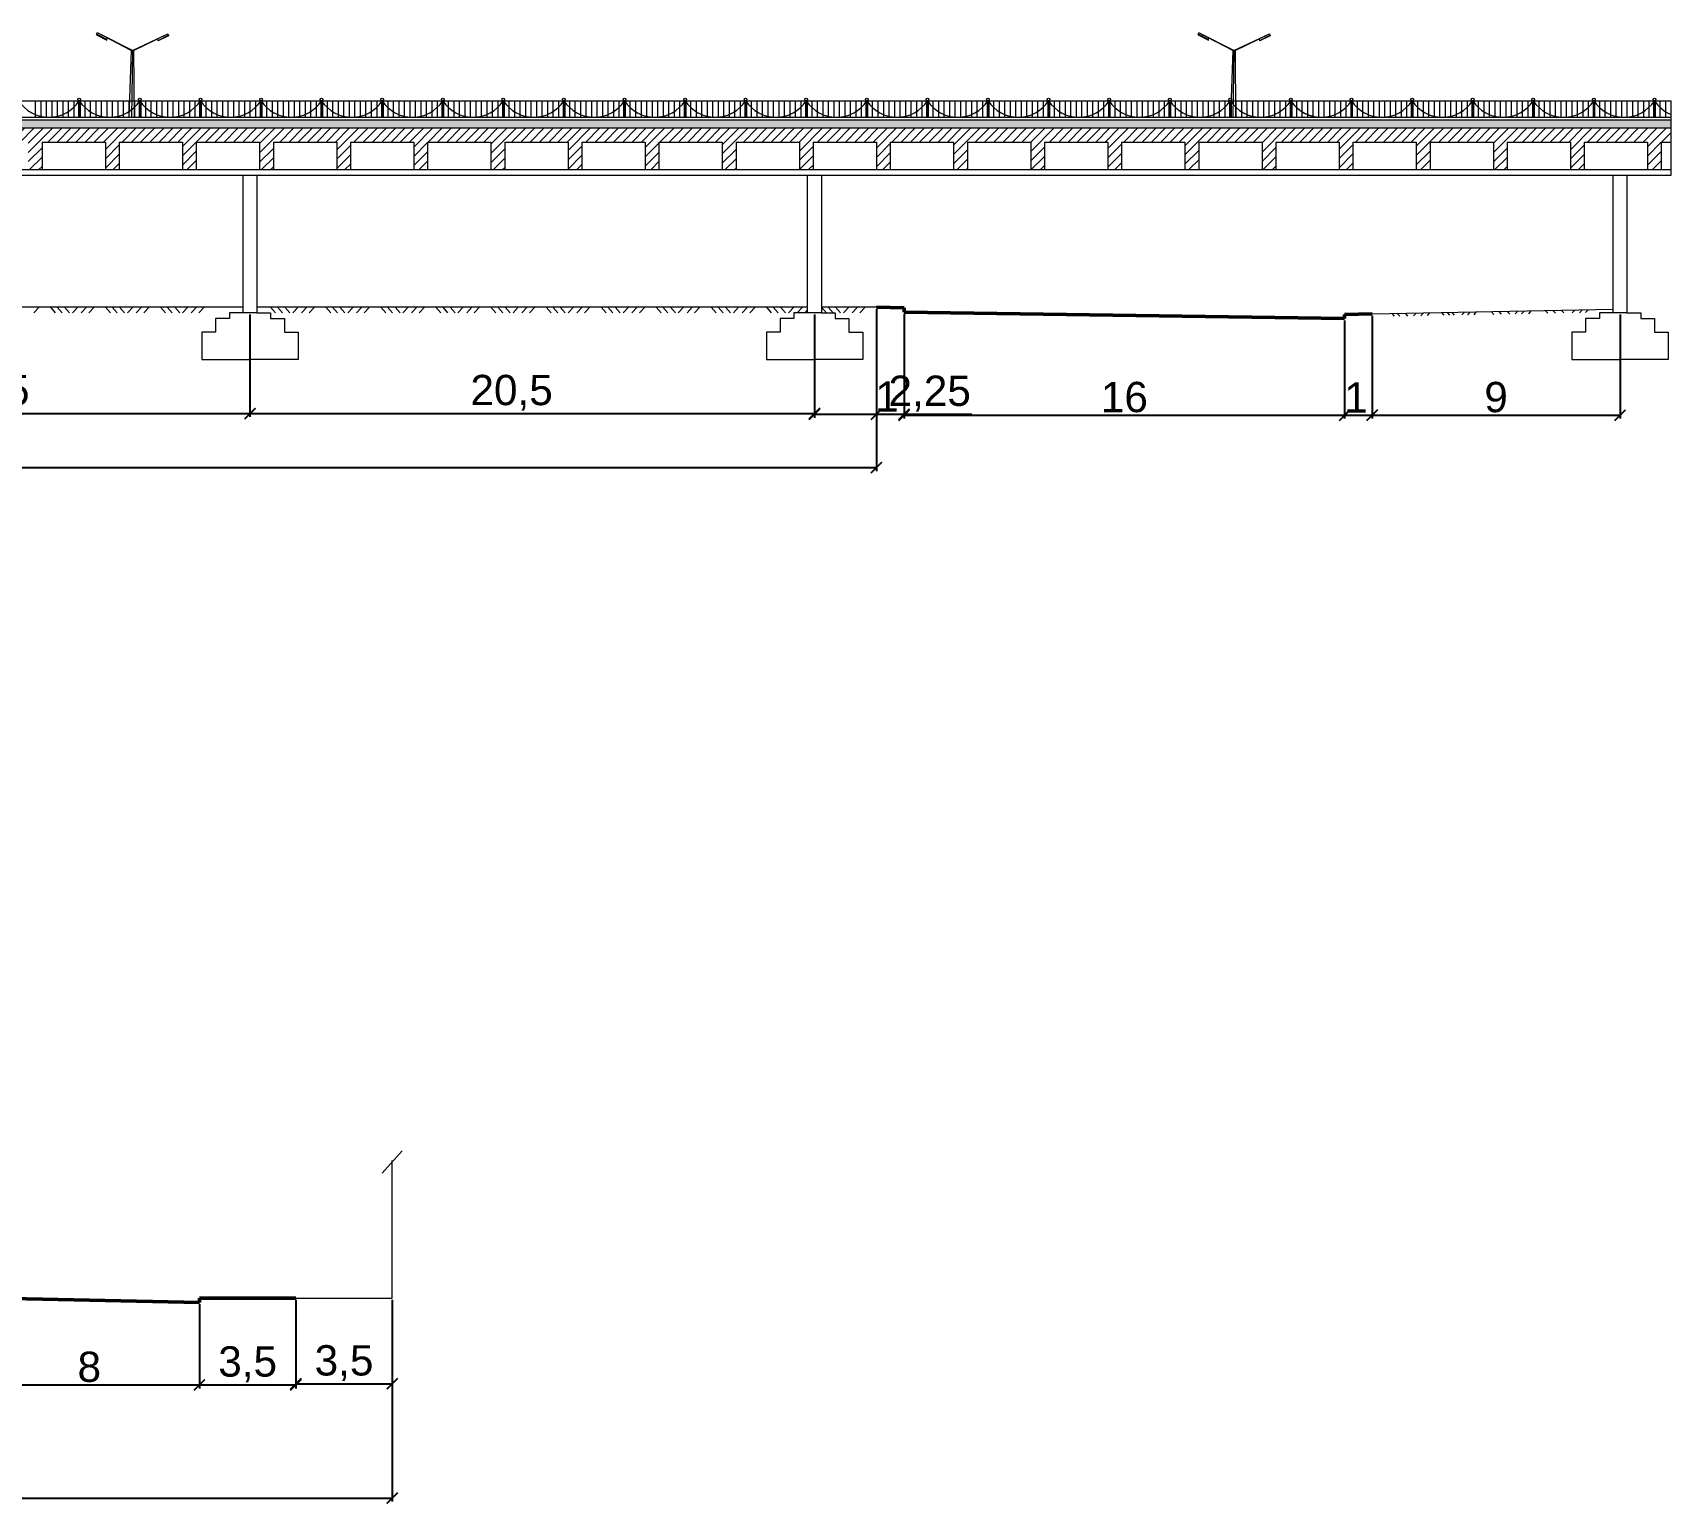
# Model space of a CAD drawing. Header units: millimetres. Extents: x -2123 to 34701, y -1286 to 835.
# Drawn here: x 64.1 to 123.6, y -417.6 to -364.2 of the extents above; entities that cross this region are included whole.
import ezdxf

# ---------------------------------------------------------------- set-up
doc = ezdxf.new("R2010")
doc.units = ezdxf.units.MM
doc.layers.get('0').update_dxf_attribs({"lineweight": 15})
for name, color, linetype, lineweight in [('RAZMERU', 7, 'Continuous', 15), ('поперечник', 250, 'Continuous', 15), ('Текст', 7, 'Continuous', 15)]:
    doc.layers.add(name, color=color, linetype=linetype, lineweight=lineweight)
doc.styles.get("Standard").update_dxf_attribs({"font": 'arial.ttf'})
doc.dimstyles.new('Переход', dxfattribs={"dimscale": 0.1, "dimtxt": 11, "dimasz": 4, "dimexe": 1.25, "dimexo": 0.625, "dimgap": 0.9, "dimtad": 1, "dimtxsty": 'Standard', "dimblk": 'ARCHTICK', "dimcen": 2.5, "dimadec": 0, "dimazin": 0, "dimtfac": 1, "dimtmove": 0, "dimatfit": 3, "dimldrblk": 'ARCHTICK', "dimfxl": 1, "dimarcsym": 0})

# ---------------------------------------------------------------- blocks, each defined once
blk = doc.blocks.new('25')
blk.add_lwpolyline([(0, 0), (0, 600)])
blk = doc.blocks.new('_ArchTick')
at = {"color": 0, "linetype": 'ByBlock', "const_width": 0.15}
blk.add_lwpolyline([(-0.5, -0.5), (0.5, 0.5)], dxfattribs=at)
blk = doc.blocks.new('*D427')
at = {"layer": 'Defpoints', "color": 0, "transparency": 16777216}
for p in [(94.705, -374.119), (92.455, -374.319), (94.705, -378.001)]:
    blk.add_point(p, dxfattribs=at)
at = {"layer": 'RAZMERU', "color": 0, "lineweight": -2, "transparency": 16777216}
for p, q in [((94.705, -374.182), (94.705, -378.126)), ((92.455, -374.382), (92.455, -378.126)), ((92.455, -378.001), (94.705, -378.001)), ((94.705, -378.001), (98.169, -378.001))]:
    blk.add_line(p, q, dxfattribs=at)
at = {"layer": 'RAZMERU', "color": 0, "lineweight": -2, "transparency": 16777216, "xscale": 0.4, "yscale": 0.4, "zscale": 0.4, "rotation": 180}
blk.add_blockref('_ArchTick', (92.455, -378.001), dxfattribs=at)
at = {"layer": 'RAZMERU', "color": 0, "lineweight": -2, "transparency": 16777216, "xscale": 0.4, "yscale": 0.4, "zscale": 0.4}
blk.add_blockref('_ArchTick', (94.705, -378.001), dxfattribs=at)
at = {"layer": 'RAZMERU', "color": 0, "transparency": 16777216, "insert": (96.637, -377.25), "char_height": 1.1, "attachment_point": 5}
blk.add_mtext('2,25', dxfattribs=at)
blk = doc.blocks.new('*D428')
at = {"layer": 'Defpoints', "color": 0, "transparency": 16777216}
for p in [(94.705, -374.119), (95.705, -374.289), (95.705, -378.001)]:
    blk.add_point(p, dxfattribs=at)
at = {"layer": 'RAZMERU', "color": 0, "lineweight": -2, "transparency": 16777216}
for p, q in [((94.705, -374.182), (94.705, -378.126)), ((95.705, -374.352), (95.705, -378.126)), ((94.705, -378.001), (95.705, -378.001))]:
    blk.add_line(p, q, dxfattribs=at)
at = {"layer": 'RAZMERU', "color": 0, "lineweight": -2, "transparency": 16777216, "xscale": 0.4, "yscale": 0.4, "zscale": 0.4, "rotation": 180}
blk.add_blockref('_ArchTick', (94.705, -378.001), dxfattribs=at)
at = {"layer": 'RAZMERU', "color": 0, "lineweight": -2, "transparency": 16777216, "xscale": 0.4, "yscale": 0.4, "zscale": 0.4}
blk.add_blockref('_ArchTick', (95.705, -378.001), dxfattribs=at)
at = {"layer": 'RAZMERU', "color": 0, "transparency": 16777216, "insert": (95.088, -377.359), "char_height": 1.1, "attachment_point": 5}
blk.add_mtext('1', dxfattribs=at)
blk = doc.blocks.new('*D429')
at = {"layer": 'Defpoints', "color": 0, "transparency": 16777216}
for p in [(95.705, -374.289), (111.705, -374.529), (111.705, -378.035)]:
    blk.add_point(p, dxfattribs=at)
at = {"layer": 'RAZMERU', "color": 0, "lineweight": -2, "transparency": 16777216}
for p, q in [((95.705, -374.352), (95.705, -378.16)), ((111.705, -374.592), (111.705, -378.16)), ((95.705, -378.035), (111.705, -378.035))]:
    blk.add_line(p, q, dxfattribs=at)
at = {"layer": 'RAZMERU', "color": 0, "lineweight": -2, "transparency": 16777216, "xscale": 0.4, "yscale": 0.4, "zscale": 0.4, "rotation": 180}
blk.add_blockref('_ArchTick', (95.705, -378.035), dxfattribs=at)
at = {"layer": 'RAZMERU', "color": 0, "lineweight": -2, "transparency": 16777216, "xscale": 0.4, "yscale": 0.4, "zscale": 0.4}
blk.add_blockref('_ArchTick', (111.705, -378.035), dxfattribs=at)
at = {"layer": 'RAZMERU', "color": 0, "transparency": 16777216, "insert": (103.705, -377.383), "char_height": 1.1, "attachment_point": 5}
blk.add_mtext('16', dxfattribs=at)
blk = doc.blocks.new('*D430')
at = {"layer": 'Defpoints', "color": 0, "transparency": 16777216}
for p in [(111.705, -374.529), (112.705, -374.359), (112.705, -378.035)]:
    blk.add_point(p, dxfattribs=at)
at = {"layer": 'RAZMERU', "color": 0, "lineweight": -2, "transparency": 16777216}
for p, q in [((111.705, -374.592), (111.705, -378.16)), ((112.705, -374.422), (112.705, -378.16)), ((111.705, -378.035), (112.705, -378.035))]:
    blk.add_line(p, q, dxfattribs=at)
at = {"layer": 'RAZMERU', "color": 0, "lineweight": -2, "transparency": 16777216, "xscale": 0.4, "yscale": 0.4, "zscale": 0.4, "rotation": 180}
blk.add_blockref('_ArchTick', (111.705, -378.035), dxfattribs=at)
at = {"layer": 'RAZMERU', "color": 0, "lineweight": -2, "transparency": 16777216, "xscale": 0.4, "yscale": 0.4, "zscale": 0.4}
blk.add_blockref('_ArchTick', (112.705, -378.035), dxfattribs=at)
at = {"layer": 'RAZMERU', "color": 0, "transparency": 16777216, "insert": (112.117, -377.392), "char_height": 1.1, "attachment_point": 5}
blk.add_mtext('1', dxfattribs=at)
blk = doc.blocks.new('*D431')
at = {"layer": 'Defpoints', "color": 0, "transparency": 16777216}
for p in [(112.705, -374.359), (121.705, -374.319), (121.705, -378.035)]:
    blk.add_point(p, dxfattribs=at)
at = {"layer": 'RAZMERU', "color": 0, "lineweight": -2, "transparency": 16777216}
for p, q in [((112.705, -374.422), (112.705, -378.16)), ((121.705, -374.382), (121.705, -378.16)), ((112.705, -378.035), (121.705, -378.035))]:
    blk.add_line(p, q, dxfattribs=at)
at = {"layer": 'RAZMERU', "color": 0, "lineweight": -2, "transparency": 16777216, "xscale": 0.4, "yscale": 0.4, "zscale": 0.4, "rotation": 180}
blk.add_blockref('_ArchTick', (112.705, -378.035), dxfattribs=at)
at = {"layer": 'RAZMERU', "color": 0, "lineweight": -2, "transparency": 16777216, "xscale": 0.4, "yscale": 0.4, "zscale": 0.4}
blk.add_blockref('_ArchTick', (121.705, -378.035), dxfattribs=at)
at = {"layer": 'RAZMERU', "color": 0, "transparency": 16777216, "insert": (117.205, -377.383), "char_height": 1.1, "attachment_point": 5}
blk.add_mtext('9', dxfattribs=at)
blk = doc.blocks.new('*D433')
at = {"layer": 'Defpoints', "color": 0, "transparency": 16777216}
for p in [(8.705, -377.986), (94.705, -377.986), (94.705, -379.938)]:
    blk.add_point(p, dxfattribs=at)
at = {"layer": 'Текст', "color": 0, "lineweight": -2, "transparency": 16777216}
for p, q in [((8.705, -378.048), (8.705, -380.063)), ((94.705, -378.048), (94.705, -380.063)), ((8.705, -379.938), (94.705, -379.938))]:
    blk.add_line(p, q, dxfattribs=at)
at = {"layer": 'Текст', "color": 0, "lineweight": -2, "transparency": 16777216, "xscale": 0.4, "yscale": 0.4, "zscale": 0.4, "rotation": 180}
blk.add_blockref('_ArchTick', (8.705, -379.938), dxfattribs=at)
at = {"layer": 'Текст', "color": 0, "lineweight": -2, "transparency": 16777216, "xscale": 0.4, "yscale": 0.4, "zscale": 0.4}
blk.add_blockref('_ArchTick', (94.705, -379.938), dxfattribs=at)
at = {"layer": 'Текст', "color": 0, "transparency": 16777216, "insert": (51.705, -379.286), "char_height": 1.1, "attachment_point": 5}
blk.add_mtext('86', dxfattribs=at)
blk = doc.blocks.new('*D434')
at = {"layer": 'Defpoints', "color": 0, "transparency": 16777216}
for p in [(71.955, -374.319), (92.455, -374.319), (92.455, -377.974)]:
    blk.add_point(p, dxfattribs=at)
at = {"layer": 'RAZMERU', "color": 0, "lineweight": -2, "transparency": 16777216}
for p, q in [((71.955, -374.382), (71.955, -378.099)), ((92.455, -374.382), (92.455, -378.099)), ((71.955, -377.974), (92.455, -377.974))]:
    blk.add_line(p, q, dxfattribs=at)
at = {"layer": 'RAZMERU', "color": 0, "lineweight": -2, "transparency": 16777216, "xscale": 0.4, "yscale": 0.4, "zscale": 0.4, "rotation": 180}
blk.add_blockref('_ArchTick', (71.955, -377.974), dxfattribs=at)
at = {"layer": 'RAZMERU', "color": 0, "lineweight": -2, "transparency": 16777216, "xscale": 0.4, "yscale": 0.4, "zscale": 0.4}
blk.add_blockref('_ArchTick', (92.455, -377.974), dxfattribs=at)
at = {"layer": 'RAZMERU', "color": 0, "transparency": 16777216, "insert": (81.455, -377.223), "char_height": 1.1, "attachment_point": 5}
blk.add_mtext('20,5', dxfattribs=at)
blk = doc.blocks.new('*D436')
at = {"layer": 'Defpoints', "color": 0, "transparency": 16777216}
for p in [(51.455, -374.444), (71.955, -374.444), (71.955, -377.974)]:
    blk.add_point(p, dxfattribs=at)
at = {"layer": 'RAZMERU', "color": 0, "lineweight": -2, "transparency": 16777216}
for p, q in [((51.455, -374.507), (51.455, -378.099)), ((71.955, -374.507), (71.955, -378.099)), ((51.455, -377.974), (71.955, -377.974))]:
    blk.add_line(p, q, dxfattribs=at)
at = {"layer": 'RAZMERU', "color": 0, "lineweight": -2, "transparency": 16777216, "xscale": 0.4, "yscale": 0.4, "zscale": 0.4, "rotation": 180}
blk.add_blockref('_ArchTick', (51.455, -377.974), dxfattribs=at)
at = {"layer": 'RAZMERU', "color": 0, "lineweight": -2, "transparency": 16777216, "xscale": 0.4, "yscale": 0.4, "zscale": 0.4}
blk.add_blockref('_ArchTick', (71.955, -377.974), dxfattribs=at)
at = {"layer": 'RAZMERU', "color": 0, "transparency": 16777216, "insert": (62.455, -377.223), "char_height": 1.1, "attachment_point": 5}
blk.add_mtext('20,5', dxfattribs=at)
blk = doc.blocks.new('*D475')
at = {"color": 0, "lineweight": -2, "transparency": 16777216}
for p, q in [((62.12, -410.144), (62.12, -413.365)), ((70.12, -410.304), (70.12, -413.365)), ((62.12, -413.24), (70.12, -413.24))]:
    blk.add_line(p, q, dxfattribs=at)
at = {"layer": 'Defpoints', "color": 0, "transparency": 16777216}
for p in [(62.12, -410.082), (70.12, -410.242), (70.12, -413.24)]:
    blk.add_point(p, dxfattribs=at)
at = {"color": 0, "lineweight": -2, "transparency": 16777216, "xscale": 0.4, "yscale": 0.4, "zscale": 0.4, "rotation": 180}
blk.add_blockref('_ArchTick', (62.12, -413.24), dxfattribs=at)
at = {"color": 0, "lineweight": -2, "transparency": 16777216, "xscale": 0.4, "yscale": 0.4, "zscale": 0.4}
blk.add_blockref('_ArchTick', (70.12, -413.24), dxfattribs=at)
at = {"color": 0, "transparency": 16777216, "insert": (66.12, -412.588), "char_height": 1.1, "attachment_point": 5}
blk.add_mtext('8', dxfattribs=at)
blk = doc.blocks.new('*D467')
at = {"color": 0, "lineweight": -2, "transparency": 16777216}
for p, q in [((70.12, -410.304), (70.12, -413.365)), ((73.62, -410.154), (73.62, -413.365)), ((70.12, -413.24), (73.62, -413.24))]:
    blk.add_line(p, q, dxfattribs=at)
at = {"layer": 'Defpoints', "color": 0, "transparency": 16777216}
for p in [(70.12, -410.242), (73.62, -410.092), (73.62, -413.24)]:
    blk.add_point(p, dxfattribs=at)
at = {"color": 0, "lineweight": -2, "transparency": 16777216, "xscale": 0.4, "yscale": 0.4, "zscale": 0.4, "rotation": 180}
blk.add_blockref('_ArchTick', (70.12, -413.24), dxfattribs=at)
at = {"color": 0, "lineweight": -2, "transparency": 16777216, "xscale": 0.4, "yscale": 0.4, "zscale": 0.4}
blk.add_blockref('_ArchTick', (73.62, -413.24), dxfattribs=at)
at = {"color": 0, "transparency": 16777216, "insert": (71.87, -412.489), "char_height": 1.1, "attachment_point": 5}
blk.add_mtext('3,5', dxfattribs=at)
blk = doc.blocks.new('*D476')
at = {"color": 0, "lineweight": -2, "transparency": 16777216}
for p, q in [((73.62, -410.154), (73.62, -413.325)), ((77.12, -410.154), (77.12, -413.325)), ((73.62, -413.2), (77.12, -413.2))]:
    blk.add_line(p, q, dxfattribs=at)
at = {"layer": 'Defpoints', "color": 0, "transparency": 16777216}
for p in [(73.62, -410.092), (77.12, -410.092), (77.12, -413.2)]:
    blk.add_point(p, dxfattribs=at)
at = {"color": 0, "lineweight": -2, "transparency": 16777216, "xscale": 0.4, "yscale": 0.4, "zscale": 0.4, "rotation": 180}
blk.add_blockref('_ArchTick', (73.62, -413.2), dxfattribs=at)
at = {"color": 0, "lineweight": -2, "transparency": 16777216, "xscale": 0.4, "yscale": 0.4, "zscale": 0.4}
blk.add_blockref('_ArchTick', (77.12, -413.2), dxfattribs=at)
at = {"color": 0, "transparency": 16777216, "insert": (75.37, -412.449), "char_height": 1.1, "attachment_point": 5}
blk.add_mtext('3,5', dxfattribs=at)
blk = doc.blocks.new('*D468')
at = {"color": 0, "lineweight": -2, "transparency": 16777216}
for p, q in [((26.119, -410.154), (26.119, -417.473)), ((77.12, -410.154), (77.12, -417.473)), ((26.119, -417.348), (77.12, -417.348))]:
    blk.add_line(p, q, dxfattribs=at)
at = {"layer": 'Defpoints', "color": 0, "transparency": 16777216}
for p in [(26.119, -410.092), (77.12, -410.092), (77.12, -417.348)]:
    blk.add_point(p, dxfattribs=at)
at = {"color": 0, "lineweight": -2, "transparency": 16777216, "xscale": 0.4, "yscale": 0.4, "zscale": 0.4, "rotation": 180}
blk.add_blockref('_ArchTick', (26.119, -417.348), dxfattribs=at)
at = {"color": 0, "lineweight": -2, "transparency": 16777216, "xscale": 0.4, "yscale": 0.4, "zscale": 0.4}
blk.add_blockref('_ArchTick', (77.12, -417.348), dxfattribs=at)
at = {"color": 0, "transparency": 16777216, "insert": (51.62, -416.697), "char_height": 1.1, "attachment_point": 5}
blk.add_mtext('51', dxfattribs=at)

msp = doc.modelspace()

# ---------------------------------------------------------------- hatches: boundary and pattern name
h = msp.add_hatch()
h.set_pattern_fill('SACNCR', color=256, scale=0.04, angle=90)
h.set_pattern_definition([(135, (3335.52606, 3593.13166), (-0.0673519209, -0.0673519209), []), (135, (3335.52606, 3593.199015), (-0.0673519209, -0.0673519209), [0, -0.09525])])
h.paths.add_polyline_path([(-19.045, -367.619), (-19.045, -367.519), (-19.045, -367.419), (-19.045, -367.319), (123.565, -367.319), (123.565, -367.619)])
h = msp.add_hatch()
h.set_pattern_fill('ANSI31', color=256, scale=0.075)
h.paths.add_polyline_path([(123.565, -367.619), (108.705, -367.619), (108.705, -368.119), (108.705, -369.119), (109.205, -369.119), (109.205, -368.119), (111.505, -368.119), (111.505, -369.119), (112.005, -369.119), (112.005, -368.119), (114.305, -368.119), (114.305, -369.119), (114.805, -369.119), (114.805, -368.119), (117.105, -368.119), (117.105, -369.119), (117.605, -369.119), (117.605, -368.119), (119.905, -368.119), (119.905, -369.119), (120.405, -369.119), (120.405, -368.119), (122.705, -368.119), (122.705, -369.119), (123.205, -369.119), (123.205, -368.119), (123.565, -368.119)])
h.paths.add_polyline_path([(108.705, -368.119), (108.705, -367.619), (45.955, -367.619), (45.955, -368.119), (47.105, -368.119), (47.105, -369.119), (47.605, -369.119), (47.605, -368.119), (49.905, -368.119), (49.905, -369.119), (50.405, -369.119), (50.405, -368.119), (52.705, -368.119), (52.705, -369.119), (53.205, -369.119), (53.205, -368.119), (55.505, -368.119), (55.505, -369.119), (56.005, -369.119), (56.005, -368.119), (58.305, -368.119), (58.305, -369.119), (58.805, -369.119), (58.805, -368.119), (61.105, -368.119), (61.105, -369.119), (61.605, -369.119), (61.605, -368.119), (63.905, -368.119), (63.905, -369.119), (64.405, -369.119), (64.405, -368.119), (66.705, -368.119), (66.705, -369.119), (67.205, -369.119), (67.205, -368.119), (69.505, -368.119), (69.505, -369.119), (70.005, -369.119), (70.005, -368.119), (72.305, -368.119), (72.305, -369.119), (72.805, -369.119), (72.805, -368.119), (75.105, -368.119), (75.105, -369.119), (75.605, -369.119), (75.605, -368.119), (77.905, -368.119), (77.905, -369.119), (78.405, -369.119), (78.405, -368.119), (80.705, -368.119), (80.705, -369.119), (81.205, -369.119), (81.205, -368.119), (83.505, -368.119), (83.505, -369.119), (84.005, -369.119), (84.005, -368.119), (86.305, -368.119), (86.305, -369.119), (86.805, -369.119), (86.805, -368.119), (89.105, -368.119), (89.105, -369.119), (89.605, -369.119), (89.605, -368.119), (91.905, -368.119), (91.905, -369.119), (92.405, -369.119), (92.405, -368.119), (94.705, -368.119), (94.705, -369.119), (95.205, -369.119), (95.205, -368.119), (97.505, -368.119), (97.505, -369.119), (98.005, -369.119), (98.005, -368.119), (100.305, -368.119), (100.305, -369.119), (100.805, -369.119), (100.805, -368.119), (103.105, -368.119), (103.105, -369.119), (103.605, -369.119), (103.605, -368.119), (105.905, -368.119), (105.905, -369.119), (106.405, -369.119), (106.405, -368.119)])

# ---------------------------------------------------------------- linework, layer by layer
for p, q in [((45.955, -367.219), (123.565, -367.219)), ((123.565, -367.319), (45.955, -367.319)), ((64.405, -368.119), (64.405, -369.119)), ((66.705, -368.119), (66.705, -369.119)), ((67.205, -368.119), (67.205, -369.119)), ((69.505, -368.119), (69.505, -369.119)), ((70.005, -368.119), (70.005, -369.119)), ((72.305, -368.119), (72.305, -369.119)), ((72.805, -368.119), (72.805, -369.119)), ((75.105, -368.119), (75.105, -369.119)), ((75.605, -368.119), (75.605, -369.119)), ((77.905, -368.119), (77.905, -369.119)), ((78.405, -368.119), (78.405, -369.119)), ((80.705, -368.119), (80.705, -369.119)), ((81.205, -368.119), (81.205, -369.119)), ((83.505, -368.119), (83.505, -369.119)), ((84.005, -368.119), (84.005, -369.119)), ((86.305, -368.119), (86.305, -369.119)), ((86.805, -368.119), (86.805, -369.119)), ((89.105, -368.119), (89.105, -369.119)), ((89.605, -368.119), (89.605, -369.119)), ((91.905, -368.119), (91.905, -369.119)), ((92.405, -368.119), (92.405, -369.119)), ((94.705, -368.119), (94.705, -369.119)), ((95.205, -368.119), (95.205, -369.119)), ((97.505, -368.119), (97.505, -369.119)), ((98.005, -368.119), (98.005, -369.119)), ((100.305, -368.119), (100.305, -369.119)), ((100.805, -368.119), (100.805, -369.119)), ((103.105, -368.119), (103.105, -369.119)), ((103.605, -368.119), (103.605, -369.119)), ((105.905, -368.119), (105.905, -369.119)), ((106.405, -368.119), (106.405, -369.119)), ((108.705, -368.119), (108.705, -369.119)), ((109.205, -368.119), (109.205, -369.119)), ((111.505, -368.119), (111.505, -369.119)), ((112.005, -368.119), (112.005, -369.119)), ((114.305, -368.119), (114.305, -369.119)), ((114.805, -368.119), (114.805, -369.119)), ((117.105, -368.119), (117.105, -369.119)), ((117.605, -368.119), (117.605, -369.119)), ((119.905, -368.119), (119.905, -369.119)), ((120.405, -368.119), (120.405, -369.119)), ((122.705, -368.119), (122.705, -369.119)), ((123.205, -368.119), (123.205, -369.119))]:
    msp.add_line(p, q)
for points in [[(45.955, -366.619), (123.565, -366.619)], [(123.565, -369.319), (123.565, -367.619), (45.955, -367.619)], [(64.405, -368.119), (66.705, -368.119)], [(67.205, -368.119), (69.505, -368.119)], [(70.005, -368.119), (72.305, -368.119)], [(72.805, -368.119), (75.105, -368.119)], [(75.605, -368.119), (77.905, -368.119)], [(78.405, -368.119), (80.705, -368.119)], [(81.205, -368.119), (83.505, -368.119)], [(84.005, -368.119), (86.305, -368.119)], [(86.805, -368.119), (89.105, -368.119)], [(89.605, -368.119), (91.905, -368.119)], [(92.405, -368.119), (94.705, -368.119)], [(95.205, -368.119), (97.505, -368.119)], [(98.005, -368.119), (100.305, -368.119)], [(100.805, -368.119), (103.105, -368.119)], [(103.605, -368.119), (105.905, -368.119)], [(106.405, -368.119), (108.705, -368.119)], [(109.205, -368.119), (110.955, -368.119)], [(109.205, -368.119), (111.505, -368.119)], [(112.005, -368.119), (114.305, -368.119)], [(112.005, -368.119), (114.305, -368.119)], [(114.805, -368.119), (117.105, -368.119)], [(114.805, -368.119), (117.105, -368.119)], [(117.605, -368.119), (119.905, -368.119)], [(117.605, -368.119), (119.905, -368.119)], [(120.405, -368.119), (122.705, -368.119)], [(120.405, -368.119), (122.705, -368.119)], [(123.205, -368.119), (123.565, -368.119)], [(45.955, -369.119), (123.565, -369.119)], [(45.955, -369.319), (123.565, -369.319)], [(71.705, -374.319), (71.705, -369.319), (72.205, -369.319), (72.205, -374.319), (71.705, -374.319)], [(92.205, -374.319), (92.205, -369.319), (92.705, -369.319), (92.705, -374.319), (92.205, -374.319)], [(121.455, -374.319), (121.455, -369.319), (121.955, -369.319), (121.955, -374.319), (121.455, -374.319)], [(71.705, -374.119), (51.699, -374.119)], [(64.294, -374.119), (64.101, -374.319)], [(64.705, -374.119), (64.886, -374.319)], [(64.952, -374.119), (65.133, -374.319)], [(65.221, -374.119), (65.403, -374.319)], [(65.699, -374.119), (65.507, -374.319)], [(66.016, -374.119), (65.824, -374.319)], [(66.294, -374.119), (66.101, -374.319)], [(66.705, -374.119), (66.886, -374.319)], [(66.952, -374.119), (67.133, -374.319)], [(67.221, -374.119), (67.403, -374.319)], [(67.699, -374.119), (67.507, -374.319)], [(68.016, -374.119), (67.824, -374.319)], [(68.294, -374.119), (68.101, -374.319)], [(68.705, -374.119), (68.886, -374.319)], [(68.952, -374.119), (69.133, -374.319)], [(69.221, -374.119), (69.403, -374.319)], [(69.699, -374.119), (69.507, -374.319)], [(70.016, -374.119), (69.824, -374.319)], [(70.294, -374.119), (70.101, -374.319)], [(92.205, -374.119), (72.205, -374.119)], [(72.705, -374.119), (72.886, -374.319)], [(72.952, -374.119), (73.133, -374.319)], [(73.221, -374.119), (73.403, -374.319)], [(73.699, -374.119), (73.507, -374.319)], [(74.016, -374.119), (73.824, -374.319)], [(74.294, -374.119), (74.101, -374.319)], [(74.705, -374.119), (74.886, -374.319)], [(74.952, -374.119), (75.133, -374.319)], [(75.221, -374.119), (75.403, -374.319)], [(75.699, -374.119), (75.507, -374.319)], [(76.016, -374.119), (75.824, -374.319)], [(76.294, -374.119), (76.101, -374.319)], [(76.705, -374.119), (76.886, -374.319)], [(76.952, -374.119), (77.133, -374.319)], [(77.221, -374.119), (77.403, -374.319)], [(77.699, -374.119), (77.507, -374.319)], [(78.016, -374.119), (77.824, -374.319)], [(78.294, -374.119), (78.101, -374.319)], [(78.705, -374.119), (78.886, -374.319)], [(78.952, -374.119), (79.133, -374.319)], [(79.221, -374.119), (79.403, -374.319)], [(79.699, -374.119), (79.507, -374.319)], [(80.016, -374.119), (79.824, -374.319)], [(80.294, -374.119), (80.101, -374.319)], [(80.705, -374.119), (80.886, -374.319)], [(80.952, -374.119), (81.133, -374.319)], [(81.221, -374.119), (81.403, -374.319)], [(81.699, -374.119), (81.507, -374.319)], [(82.016, -374.119), (81.824, -374.319)], [(82.294, -374.119), (82.101, -374.319)], [(82.705, -374.119), (82.886, -374.319)], [(82.952, -374.119), (83.133, -374.319)], [(83.221, -374.119), (83.403, -374.319)], [(83.699, -374.119), (83.507, -374.319)], [(84.016, -374.119), (83.824, -374.319)], [(84.294, -374.119), (84.101, -374.319)], [(84.705, -374.119), (84.886, -374.319)], [(84.952, -374.119), (85.133, -374.319)], [(85.221, -374.119), (85.403, -374.319)], [(85.699, -374.119), (85.507, -374.319)], [(86.016, -374.119), (85.824, -374.319)], [(86.294, -374.119), (86.101, -374.319)], [(86.705, -374.119), (86.886, -374.319)], [(86.952, -374.119), (87.133, -374.319)], [(87.221, -374.119), (87.403, -374.319)], [(87.699, -374.119), (87.507, -374.319)], [(88.016, -374.119), (87.824, -374.319)], [(88.294, -374.119), (88.101, -374.319)], [(88.705, -374.119), (88.886, -374.319)], [(88.952, -374.119), (89.133, -374.319)], [(89.221, -374.119), (89.403, -374.319)], [(89.699, -374.119), (89.507, -374.319)], [(90.016, -374.119), (89.824, -374.319)], [(90.294, -374.119), (90.101, -374.319)], [(90.705, -374.119), (90.886, -374.319)], [(90.952, -374.119), (91.133, -374.319)], [(91.221, -374.119), (91.403, -374.319)], [(91.699, -374.119), (91.507, -374.319)], [(92.016, -374.119), (91.824, -374.319)], [(92.205, -374.212), (92.101, -374.319)], [(94.705, -374.119), (92.705, -374.119)], [(92.705, -374.119), (92.886, -374.319)], [(92.952, -374.119), (93.133, -374.319)], [(93.221, -374.119), (93.403, -374.319)], [(93.699, -374.119), (93.507, -374.319)], [(94.016, -374.119), (93.824, -374.319)], [(94.294, -374.119), (94.101, -374.319)], [(112.705, -374.359), (121.455, -374.191)], [(118.99, -374.238), (119.084, -374.337)], [(119.262, -374.233), (119.357, -374.331)], [(119.573, -374.227), (119.668, -374.325)], [(120.063, -374.218), (119.97, -374.32)], [(120.33, -374.213), (120.238, -374.314)], [(120.55, -374.208), (120.457, -374.31)], [(71.705, -374.319), (71.205, -374.319), (71.205, -374.519), (70.705, -374.519), (70.705, -375.019), (70.205, -375.019), (70.205, -376.019), (71.955, -376.019)], [(72.205, -374.319), (72.705, -374.319), (72.705, -374.519), (73.205, -374.519), (73.205, -375.019), (73.705, -375.019), (73.705, -376.019), (71.955, -376.019)], [(92.205, -374.319), (91.705, -374.319), (91.705, -374.519), (91.205, -374.519), (91.205, -375.019), (90.705, -375.019), (90.705, -376.019), (92.455, -376.019)], [(92.705, -374.319), (93.205, -374.319), (93.205, -374.519), (93.705, -374.519), (93.705, -375.019), (94.205, -375.019), (94.205, -376.019), (92.455, -376.019)], [(113.414, -374.346), (113.508, -374.444)], [(113.61, -374.342), (113.705, -374.44)], [(113.897, -374.336), (113.992, -374.435)], [(114.302, -374.329), (114.209, -374.431)], [(114.566, -374.324), (114.473, -374.425)], [(114.788, -374.319), (114.696, -374.421)], [(115.219, -374.311), (115.313, -374.409)], [(115.422, -374.307), (115.516, -374.405)], [(115.593, -374.304), (115.687, -374.402)], [(116.056, -374.295), (115.964, -374.397)], [(116.256, -374.291), (116.163, -374.393)], [(116.485, -374.287), (116.393, -374.388)], [(117.026, -374.276), (117.121, -374.374)], [(117.299, -374.271), (117.393, -374.369)], [(117.61, -374.265), (117.704, -374.363)], [(117.989, -374.258), (117.896, -374.359)], [(118.22, -374.253), (118.128, -374.355)], [(118.468, -374.248), (118.376, -374.35)], [(121.455, -374.319), (120.955, -374.319), (120.955, -374.519), (120.455, -374.519), (120.455, -375.019), (119.955, -375.019), (119.955, -376.019), (121.705, -376.019)], [(121.955, -374.319), (122.455, -374.319), (122.455, -374.519), (122.955, -374.519), (122.955, -375.019), (123.455, -375.019), (123.455, -376.019), (121.705, -376.019)], [(76.754, -405.55), (77.486, -404.743)], [(77.12, -410.092), (77.12, -405.088)], [(73.62, -410.092), (77.12, -410.092)]]:
    msp.add_lwpolyline(points)
at = {"lineweight": 50}
for points in [[(94.705, -374.119), (95.705, -374.139)], [(95.705, -374.139), (95.705, -374.289)], [(111.705, -374.529), (95.705, -374.289)], [(112.705, -374.359), (111.705, -374.379)], [(111.705, -374.529), (111.705, -374.379)], [(70.12, -410.242), (62.12, -410.082)], [(70.12, -410.092), (73.62, -410.092)], [(70.12, -410.242), (70.12, -410.092)]]:
    msp.add_lwpolyline(points, dxfattribs=at)
for centre in [(65.755, -366.571), (67.955, -366.571), (70.155, -366.571), (72.355, -366.571), (74.555, -366.571), (76.755, -366.571), (78.955, -366.571), (81.154, -366.571), (83.354, -366.571), (85.554, -366.571), (87.754, -366.571), (89.954, -366.571), (92.154, -366.571), (94.354, -366.571), (96.554, -366.571), (98.754, -366.571), (100.954, -366.571), (103.154, -366.571), (105.354, -366.571), (107.554, -366.571), (109.754, -366.571), (111.954, -366.571), (114.154, -366.571), (116.354, -366.571), (118.554, -366.571), (120.754, -366.571), (122.954, -366.571)]:
    msp.add_circle(centre, 0.0485)
for centre, end in [((64.655, -365.911), 327.22092), ((66.855, -365.911), 327.22092), ((69.055, -365.911), 327.22092), ((71.255, -365.911), 327.22092), ((73.455, -365.911), 327.22092), ((75.655, -365.911), 327.22092), ((77.855, -365.911), 327.22092), ((80.054, -365.911), 327.22092), ((82.254, -365.911), 327.22092), ((84.454, -365.911), 327.22092), ((86.654, -365.911), 327.22092), ((88.854, -365.911), 327.22092), ((91.054, -365.911), 327.22092), ((93.254, -365.911), 327.22092), ((95.454, -365.911), 327.22092), ((97.654, -365.911), 327.22092), ((99.854, -365.911), 327.22092), ((102.054, -365.911), 327.22092), ((104.254, -365.911), 327.22092), ((106.454, -365.911), 327.22092), ((108.654, -365.911), 327.22092), ((110.854, -365.911), 274.38357), ((110.854, -365.911), 327.22092), ((113.054, -365.911), 327.22092), ((115.254, -365.911), 327.22092), ((117.454, -365.911), 327.22092), ((119.654, -365.911), 327.22092), ((121.854, -365.911), 327.22092), ((124.054, -365.911), 248.03556)]:
    msp.add_arc(centre, 1.308, 212.77908, end)
at = {"layer": 'поперечник', "color": 7, "lineweight": 15}
for p, q in [((66.387, -364.204), (66.386, -364.23)), ((66.386, -364.23), (66.756, -364.42)), ((66.387, -364.204), (66.414, -364.153)), ((66.762, -364.4), (66.387, -364.204)), ((67.684, -364.799), (66.412, -364.152)), ((67.645, -364.796), (66.412, -364.152)), ((66.756, -364.42), (66.762, -364.4)), ((66.762, -364.4), (66.773, -364.341)), ((67.687, -364.799), (68.977, -364.189)), ((67.726, -364.797), (68.977, -364.189)), ((68.62, -364.427), (68.611, -364.367)), ((68.62, -364.427), (69, -364.242)), ((68.626, -364.447), (68.62, -364.427)), ((69.001, -364.268), (68.626, -364.447)), ((69, -364.242), (68.975, -364.19)), ((69, -364.242), (69.001, -364.268)), ((106.387, -364.204), (106.386, -364.23)), ((106.386, -364.23), (106.756, -364.42)), ((106.387, -364.204), (106.414, -364.153)), ((106.762, -364.4), (106.387, -364.204)), ((107.684, -364.799), (106.412, -364.152)), ((107.645, -364.796), (106.412, -364.152)), ((106.756, -364.42), (106.762, -364.4)), ((106.762, -364.4), (106.773, -364.341)), ((107.687, -364.799), (108.977, -364.189)), ((107.726, -364.797), (108.977, -364.189)), ((108.62, -364.427), (108.611, -364.367)), ((108.62, -364.427), (109, -364.242)), ((108.626, -364.447), (108.62, -364.427)), ((109.001, -364.268), (108.626, -364.447)), ((109, -364.242), (108.975, -364.19)), ((109, -364.242), (109.001, -364.268)), ((67.685, -364.805), (67.65, -367.219)), ((67.685, -364.805), (67.65, -367.219)), ((107.685, -364.805), (107.65, -367.219)), ((107.685, -364.805), (107.65, -367.219))]:
    msp.add_line(p, q, dxfattribs=at)
for points in [[(67.645, -364.796), (67.555, -367.219)], [(67.726, -364.797), (67.746, -367.219)], [(107.645, -364.796), (107.555, -367.219)], [(107.726, -364.797), (107.746, -367.219)]]:
    msp.add_lwpolyline(points, dxfattribs=at)
at = {"layer": 'Текст', "color": 0}
msp.add_line((123.565, -367.619), (123.565, -366.619), dxfattribs=at)

# ---------------------------------------------------------------- block references
at = {"xscale": 0.001, "yscale": 0.001, "zscale": 0.001, "rotation": 180}
for p in [(64.155, -366.619), (64.355, -366.619), (64.555, -366.619), (64.755, -366.619), (64.955, -366.619), (65.155, -366.619), (65.355, -366.619), (65.555, -366.619), (65.725, -366.619), (65.755, -366.619), (65.785, -366.619), (65.955, -366.619), (66.155, -366.619), (66.355, -366.619), (66.555, -366.619), (66.755, -366.619), (66.955, -366.619), (67.155, -366.619), (67.355, -366.619), (67.555, -366.619), (67.755, -366.619), (67.925, -366.619), (67.955, -366.619), (67.985, -366.619), (68.155, -366.619), (68.355, -366.619), (68.555, -366.619), (68.755, -366.619), (68.955, -366.619), (69.155, -366.619), (69.355, -366.619), (69.555, -366.619), (69.755, -366.619), (69.955, -366.619), (70.125, -366.619), (70.155, -366.619), (70.185, -366.619), (70.355, -366.619), (70.555, -366.619), (70.755, -366.619), (70.955, -366.619), (71.155, -366.619), (71.355, -366.619), (71.555, -366.619), (71.755, -366.619), (71.955, -366.619), (72.155, -366.619), (72.325, -366.619), (72.355, -366.619), (72.385, -366.619), (72.555, -366.619), (72.755, -366.619), (72.955, -366.619), (73.155, -366.619), (73.355, -366.619), (73.555, -366.619), (73.755, -366.619), (73.955, -366.619), (74.155, -366.619), (74.355, -366.619), (74.525, -366.619), (74.555, -366.619), (74.585, -366.619), (74.755, -366.619), (74.955, -366.619), (75.155, -366.619), (75.355, -366.619), (75.555, -366.619), (75.755, -366.619), (75.955, -366.619), (76.155, -366.619), (76.355, -366.619), (76.555, -366.619), (76.725, -366.619), (76.755, -366.619), (76.785, -366.619), (76.955, -366.619), (77.155, -366.619), (77.355, -366.619), (77.555, -366.619), (77.755, -366.619), (77.955, -366.619), (78.155, -366.619), (78.355, -366.619), (78.555, -366.619), (78.755, -366.619), (78.924, -366.619), (78.955, -366.619), (78.984, -366.619), (79.154, -366.619), (79.354, -366.619), (79.554, -366.619), (79.754, -366.619), (79.954, -366.619), (80.154, -366.619), (80.354, -366.619), (80.554, -366.619), (80.754, -366.619), (80.954, -366.619), (81.124, -366.619), (81.154, -366.619), (81.184, -366.619), (81.354, -366.619), (81.554, -366.619), (81.754, -366.619), (81.954, -366.619), (82.154, -366.619), (82.354, -366.619), (82.554, -366.619), (82.754, -366.619), (82.954, -366.619), (83.154, -366.619), (83.324, -366.619), (83.354, -366.619), (83.384, -366.619), (83.554, -366.619), (83.754, -366.619), (83.954, -366.619), (84.154, -366.619), (84.354, -366.619), (84.554, -366.619), (84.754, -366.619), (84.954, -366.619), (85.154, -366.619), (85.354, -366.619), (85.524, -366.619), (85.554, -366.619), (85.584, -366.619), (85.754, -366.619), (85.954, -366.619), (86.154, -366.619), (86.354, -366.619), (86.554, -366.619), (86.754, -366.619), (86.954, -366.619), (87.154, -366.619), (87.354, -366.619), (87.554, -366.619), (87.724, -366.619), (87.754, -366.619), (87.784, -366.619), (87.954, -366.619), (88.154, -366.619), (88.354, -366.619), (88.554, -366.619), (88.754, -366.619), (88.954, -366.619), (89.154, -366.619), (89.354, -366.619), (89.554, -366.619), (89.754, -366.619), (89.924, -366.619), (89.954, -366.619), (89.984, -366.619), (90.154, -366.619), (90.354, -366.619), (90.554, -366.619), (90.754, -366.619), (90.954, -366.619), (91.154, -366.619), (91.354, -366.619), (91.554, -366.619), (91.754, -366.619), (91.954, -366.619), (92.124, -366.619), (92.154, -366.619), (92.184, -366.619), (92.354, -366.619), (92.554, -366.619), (92.754, -366.619), (92.954, -366.619), (93.154, -366.619), (93.354, -366.619), (93.554, -366.619), (93.754, -366.619), (93.954, -366.619), (94.154, -366.619), (94.324, -366.619), (94.354, -366.619), (94.384, -366.619), (94.554, -366.619), (94.754, -366.619), (94.954, -366.619), (95.154, -366.619), (95.354, -366.619), (95.554, -366.619), (95.754, -366.619), (95.954, -366.619), (96.154, -366.619), (96.354, -366.619), (96.524, -366.619), (96.554, -366.619), (96.584, -366.619), (96.754, -366.619), (96.954, -366.619), (97.154, -366.619), (97.354, -366.619), (97.554, -366.619), (97.754, -366.619), (97.954, -366.619), (98.154, -366.619), (98.354, -366.619), (98.554, -366.619), (98.724, -366.619), (98.754, -366.619), (98.784, -366.619), (98.954, -366.619), (99.154, -366.619), (99.354, -366.619), (99.554, -366.619), (99.754, -366.619), (99.954, -366.619), (100.154, -366.619), (100.354, -366.619), (100.554, -366.619), (100.754, -366.619), (100.924, -366.619), (100.954, -366.619), (100.984, -366.619), (101.154, -366.619), (101.354, -366.619), (101.554, -366.619), (101.754, -366.619), (101.954, -366.619), (102.154, -366.619), (102.354, -366.619), (102.554, -366.619), (102.754, -366.619), (102.954, -366.619), (103.124, -366.619), (103.154, -366.619), (103.184, -366.619), (103.354, -366.619), (103.554, -366.619), (103.754, -366.619), (103.954, -366.619), (104.154, -366.619), (104.354, -366.619), (104.554, -366.619), (104.754, -366.619), (104.954, -366.619), (105.154, -366.619), (105.324, -366.619), (105.354, -366.619), (105.384, -366.619), (105.554, -366.619), (105.754, -366.619), (105.954, -366.619), (106.154, -366.619), (106.354, -366.619), (106.554, -366.619), (106.754, -366.619), (106.954, -366.619), (107.154, -366.619), (107.354, -366.619), (107.524, -366.619), (107.554, -366.619), (107.584, -366.619), (107.754, -366.619), (107.954, -366.619), (108.154, -366.619), (108.354, -366.619), (108.554, -366.619), (108.754, -366.619), (108.954, -366.619), (109.154, -366.619), (109.354, -366.619), (109.554, -366.619), (109.724, -366.619), (109.754, -366.619), (109.784, -366.619), (109.954, -366.619), (109.954, -366.619), (110.154, -366.619), (110.154, -366.619), (110.354, -366.619), (110.354, -366.619), (110.554, -366.619), (110.554, -366.619), (110.754, -366.619), (110.754, -366.619), (110.954, -366.619), (111.154, -366.619), (111.354, -366.619), (111.554, -366.619), (111.754, -366.619), (111.924, -366.619), (111.954, -366.619), (111.984, -366.619), (112.154, -366.619), (112.354, -366.619), (112.554, -366.619), (112.754, -366.619), (112.954, -366.619), (113.154, -366.619), (113.354, -366.619), (113.554, -366.619), (113.754, -366.619), (113.954, -366.619), (114.124, -366.619), (114.154, -366.619), (114.184, -366.619), (114.354, -366.619), (114.554, -366.619), (114.754, -366.619), (114.954, -366.619), (115.154, -366.619), (115.354, -366.619), (115.554, -366.619), (115.754, -366.619), (115.954, -366.619), (116.154, -366.619), (116.324, -366.619), (116.354, -366.619), (116.384, -366.619), (116.554, -366.619), (116.754, -366.619), (116.954, -366.619), (117.154, -366.619), (117.354, -366.619), (117.554, -366.619), (117.754, -366.619), (117.954, -366.619), (118.154, -366.619), (118.354, -366.619), (118.524, -366.619), (118.554, -366.619), (118.584, -366.619), (118.754, -366.619), (118.954, -366.619), (119.154, -366.619), (119.354, -366.619), (119.554, -366.619), (119.754, -366.619), (119.954, -366.619), (120.154, -366.619), (120.354, -366.619), (120.554, -366.619), (120.724, -366.619), (120.754, -366.619), (120.784, -366.619), (120.954, -366.619), (121.154, -366.619), (121.354, -366.619), (121.554, -366.619), (121.754, -366.619), (121.954, -366.619), (122.154, -366.619), (122.354, -366.619), (122.554, -366.619), (122.754, -366.619), (122.924, -366.619), (122.954, -366.619), (122.984, -366.619), (123.154, -366.619), (123.354, -366.619), (123.554, -366.619)]:
    msp.add_blockref('25', p, dxfattribs=at)

# ---------------------------------------------------------------- dimensions: what is measured, and where the dimension line sits
for base, p1, p2, picture, middle in [((77.12, -417.348), (26.119, -410.092), (77.12, -410.092), '*D468', (51.62, -416.697)), ((70.12, -413.24), (62.12, -410.082), (70.12, -410.242), '*D475', (66.12, -412.588)), ((73.62, -413.24), (70.12, -410.242), (73.62, -410.092), '*D467', (71.87, -412.489)), ((77.12, -413.2), (73.62, -410.092), (77.12, -410.092), '*D476', (75.37, -412.449))]:
    dim = msp.add_linear_dim(base=base, p1=p1, p2=p2, dimstyle='Переход')
    dim.commit()
    dim.dimension.update_dxf_attribs({"geometry": picture, "text_midpoint": middle})
at = {"layer": 'RAZMERU'}
for base, p1, p2, picture, middle in [((94.705, -378.001), (92.455, -374.319), (94.705, -374.119), '*D427', (96.637, -377.25)), ((111.705, -378.035), (95.705, -374.289), (111.705, -374.529), '*D429', (103.705, -377.383)), ((121.705, -378.035), (112.705, -374.359), (121.705, -374.319), '*D431', (117.205, -377.383))]:
    dim = msp.add_linear_dim(base=base, p1=p1, p2=p2, dimstyle='Переход', dxfattribs=at)
    dim.commit()
    dim.dimension.update_dxf_attribs({"geometry": picture, "text_midpoint": middle})
for base, p1, p2, picture, middle in [((95.705, -378.001), (94.705, -374.119), (95.705, -374.289), '*D428', (95.088, -378.001)), ((71.955, -377.974), (51.455, -374.444), (71.955, -374.444), '*D436', (62.455, -377.974)), ((92.455, -377.974), (71.955, -374.319), (92.455, -374.319), '*D434', (81.455, -377.974)), ((112.705, -378.035), (111.705, -374.529), (112.705, -374.359), '*D430', (112.117, -378.035))]:
    dim = msp.add_linear_dim(base=base, p1=p1, p2=p2, dimstyle='Переход', dxfattribs=at)
    dim.commit()
    dim.dimension.update_dxf_attribs({"geometry": picture, "text_midpoint": middle, "dimtype": 160})
at = {"layer": 'Текст', "color": 0}
dim = msp.add_linear_dim(base=(94.705, -379.938), p1=(8.705, -377.986), p2=(94.705, -377.986), dimstyle='Переход', dxfattribs=at)
dim.commit()
dim.dimension.update_dxf_attribs({"geometry": '*D433', "text_midpoint": (51.705, -379.938), "dimtype": 160})

doc.saveas('drawing.dxf')
